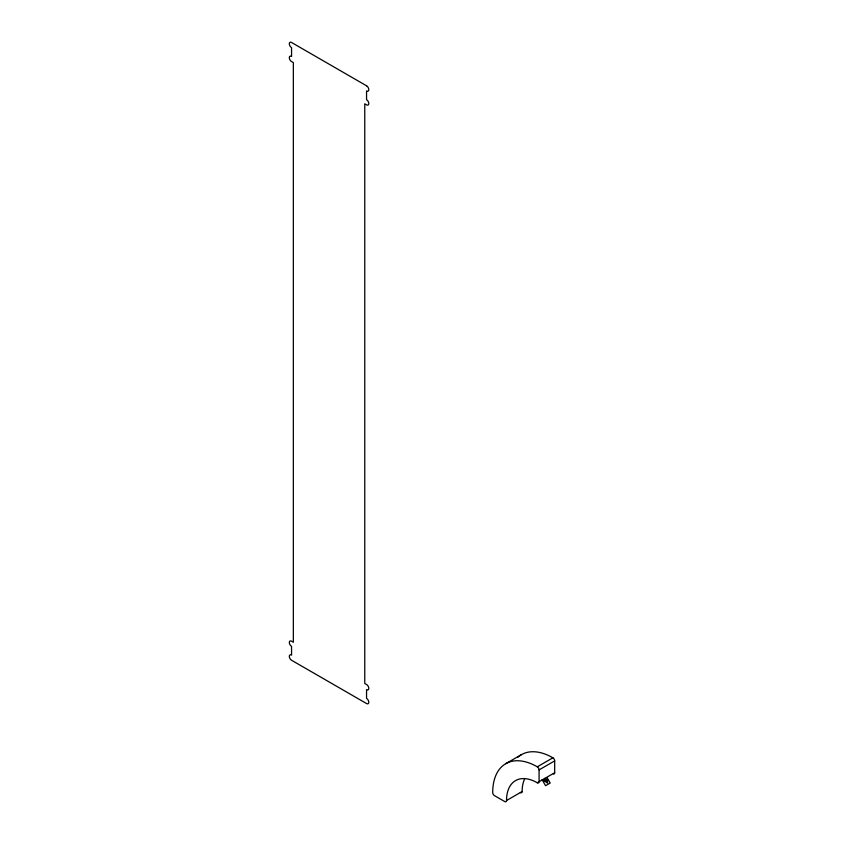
<?xml version="1.0" encoding="UTF-8"?>
<svg xmlns="http://www.w3.org/2000/svg" width="844" height="844" viewBox="0 0 844 844"><rect width="100%" height="100%" fill="white"/><g stroke="black" fill="none" stroke-linecap="round" stroke-linejoin="round"><path stroke-width="1.27" d="M544.907 778.274L544.96 781.628L543.293 779.772M505.756 763.693L521.37 754.684M554.677 772.735L537.29 782.768A43.508 25.12 60 0 0 506.527 800.534A2.521 1.456 60 0 1 504.744 801.557L494.489 795.639A2.521 1.456 60 0 1 492.706 792.548A63.047 36.398 60 0 1 537.29 766.816L552.894 757.806A2.521 1.456 60 0 1 554.677 760.898L554.677 772.735A2.521 1.456 60 0 1 553.347 773.959M537.29 782.768A2.521 1.456 60 0 0 539.073 781.744L539.073 769.897L554.677 760.898M506.527 800.534L522.13 791.524A43.508 25.12 60 0 1 524.662 778.875M544.253 779.117L545.224 780.89M547.313 777.999L550.214 783.032L545.572 785.711L542.08 779.677M537.29 766.816A2.521 1.456 60 0 1 539.073 769.897M522.13 791.524A2.521 1.456 60 0 1 520.347 792.548M517.667 757.395A63.047 36.398 60 0 1 552.894 757.806M546.036 780.837L546.036 782.219L547.608 783.126L547.608 781.744L545.994 779.402L546.859 778.97L547.693 780.394L546.036 780.837M366.549 85.793L291.56 42.495A3.154 1.825 60 0 0 289.323 43.782A3.154 1.825 60 0 0 291.56 47.644L291.56 56.4A3.154 1.825 60 0 0 289.323 57.687A3.154 1.825 60 0 0 291.56 61.549L293.343 62.572L293.343 642.231L291.56 641.197A3.154 1.825 60 0 0 289.323 642.484A3.154 1.825 60 0 0 291.56 646.346L291.56 655.102A3.154 1.825 60 0 0 289.323 656.389A3.154 1.825 60 0 0 291.56 660.251L366.549 703.548A3.154 1.825 60 0 0 368.786 702.261A3.154 1.825 60 0 0 366.549 698.399L366.549 689.643A3.154 1.825 60 0 0 368.786 688.356A3.154 1.825 60 0 0 366.549 684.495L364.766 683.471L364.766 103.812L366.549 104.846A3.154 1.825 60 0 0 368.786 103.559A3.154 1.825 60 0 0 366.549 99.697L366.549 90.941A3.154 1.825 60 0 0 368.786 89.654A3.154 1.825 60 0 0 366.549 85.793"/></g></svg>
